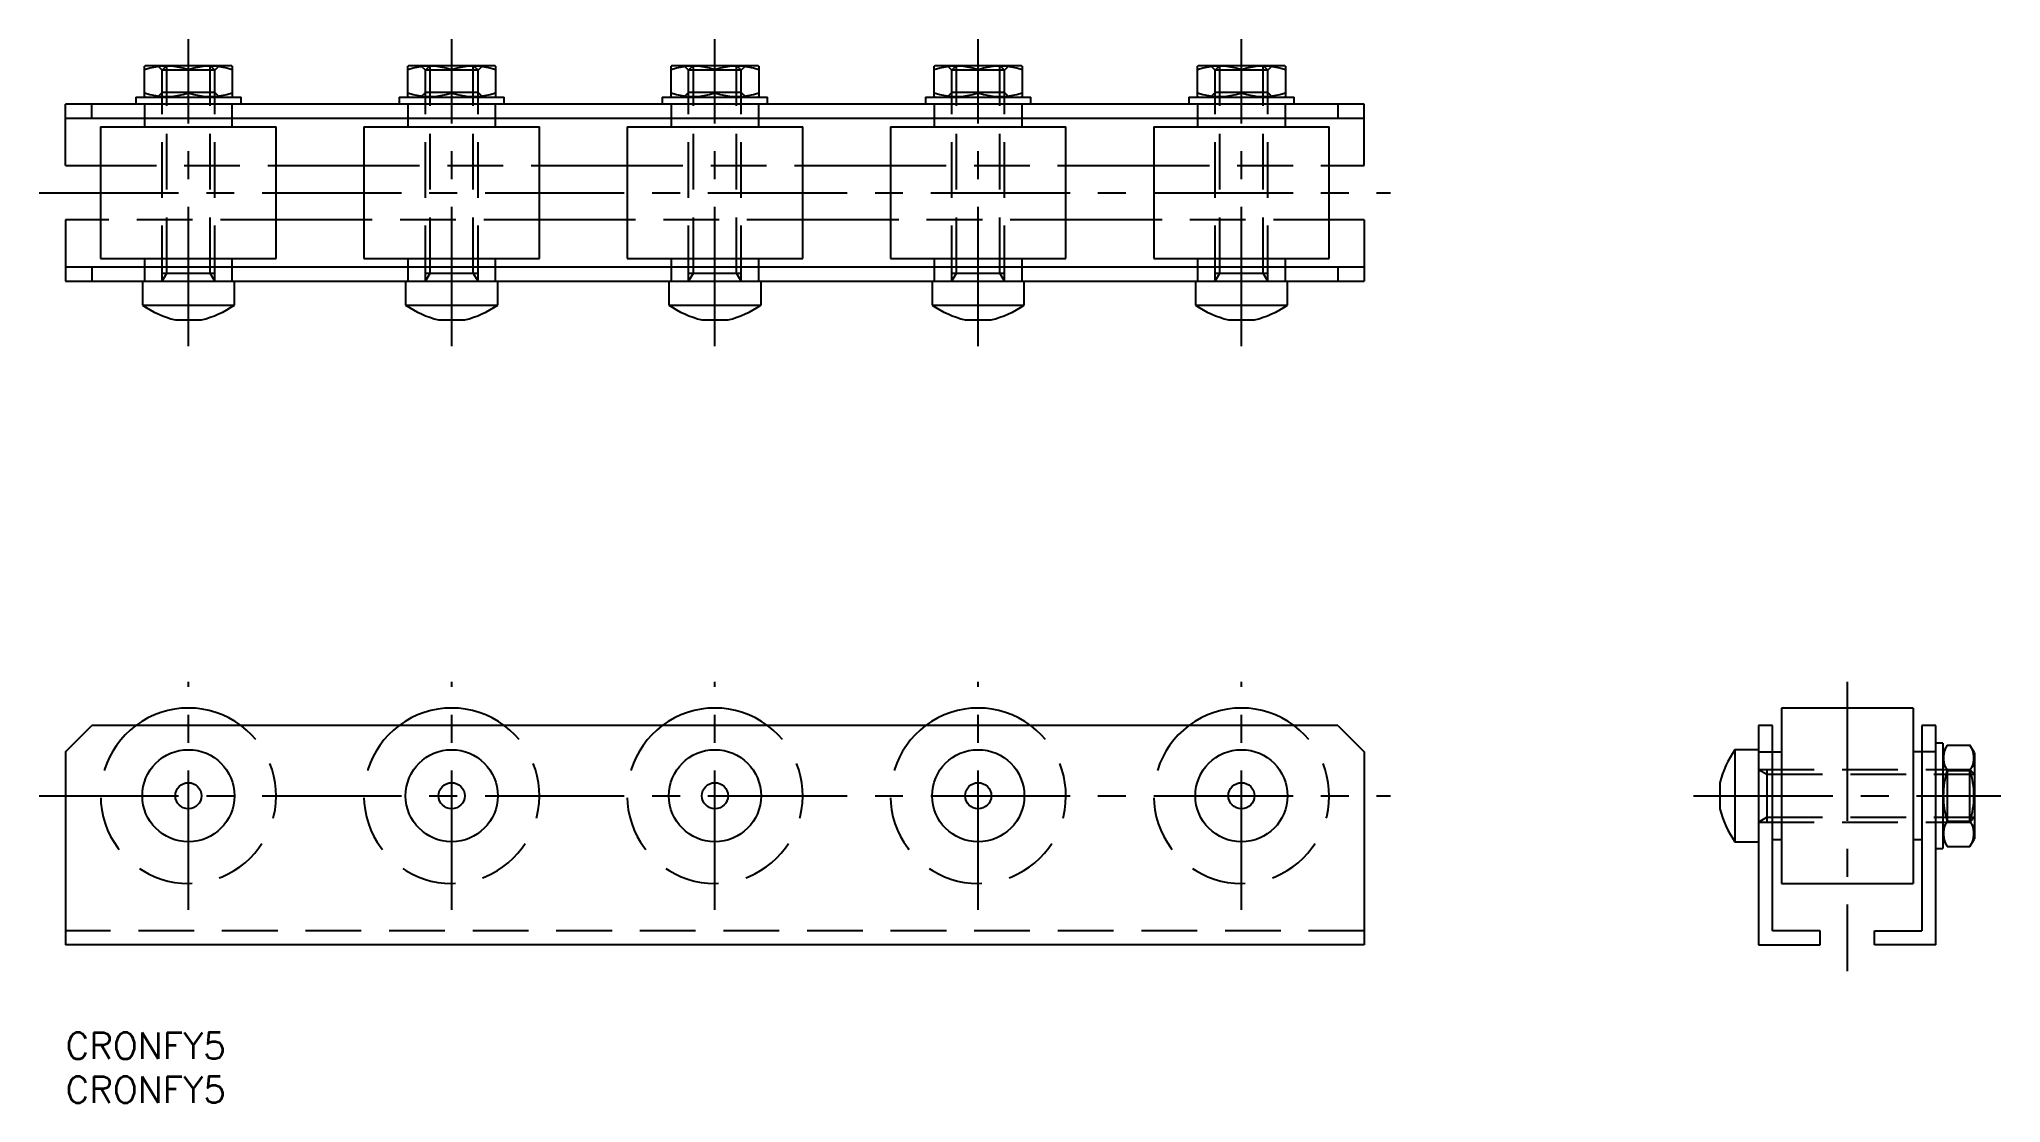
# Model space of a CAD drawing. Extents: x -3 to 221, y -8 to 113.
import ezdxf

# ---------------------------------------------------------------- set-up
doc = ezdxf.new("R2010")
doc.units = 0
doc.header["$LTSCALE"] = 0.5
doc.linetypes.add('CENTER', pattern=[50.8, 31.75, -6.35, 6.35, -6.35])
doc.linetypes.add('DASHED', pattern=[19.05, 12.7, -6.35])
for name, color, linetype in [('MSM_CENTER', 1, 'CENTER'), ('MSM_CONTINUOUS', 7, 'CONTINUOUS'), ('MSM_DASHED', 4, 'DASHED'), ('MSM_PART_NUMBER', 7, 'CONTINUOUS')]:
    doc.layers.add(name, color=color, linetype=linetype)
doc.styles.get("Standard").update_dxf_attribs({"font": 'txt.shx', "height": 3, "bigfont": 'bigfont.shx'})

# ---------------------------------------------------------------- blocks, each defined once
blk = doc.blocks.new('*U28')
at = {"layer": 'MSM_PART_NUMBER'}
blk.add_text('CRONFY5', height=3, dxfattribs=at).set_placement((0, -3))
blk = doc.blocks.new('*U29')
at = {"layer": 'MSM_PART_NUMBER'}
blk.add_text('CRONFY5', height=3, dxfattribs=at).set_placement((0, -8))

msp = doc.modelspace()

# ---------------------------------------------------------------- linework, layer by layer
at = {"layer": 'MSM_CENTER'}
for p, q in [((14, 78.24), (14, 113.24)), ((44, 78.24), (44, 113.24)), ((74, 78.24), (74, 113.24)), ((104, 78.24), (104, 113.24)), ((134, 78.24), (134, 113.24)), ((-3, 95.74), (151, 95.74)), ((14, 14), (14, 40)), ((44, 14), (44, 40)), ((74, 14), (74, 40)), ((104, 14), (104, 40)), ((134, 14), (134, 40)), ((203.03, 40), (203.03, 7)), ((-3, 27), (151, 27)), ((185.53, 27), (220.53, 27))]:
    msp.add_line(p, q, dxfattribs=at)
at = {"layer": 'MSM_CONTINUOUS'}
for p, q in [((9.1, 110.24), (9, 110.18)), ((9, 106.7), (9, 110.18)), ((9.1, 110.24), (18.9, 110.24)), ((14, 107.14), (14, 109.73)), ((19, 110.18), (18.9, 110.24)), ((19, 110.18), (19, 106.7)), ((39.1, 110.24), (39, 110.18)), ((39, 106.7), (39, 110.18)), ((39.1, 110.24), (48.9, 110.24)), ((44, 107.14), (44, 109.73)), ((49, 110.18), (48.9, 110.24)), ((49, 110.18), (49, 106.7)), ((69.1, 110.24), (69, 110.18)), ((69, 106.7), (69, 110.18)), ((69.1, 110.24), (78.9, 110.24)), ((74, 107.14), (74, 109.73)), ((79, 110.18), (78.9, 110.24)), ((79, 110.18), (79, 106.7)), ((99.1, 110.24), (99, 110.18)), ((99, 106.7), (99, 110.18)), ((99.1, 110.24), (108.9, 110.24)), ((104, 107.14), (104, 109.73)), ((109, 110.18), (108.9, 110.24)), ((109, 110.18), (109, 106.7)), ((129.1, 110.24), (129, 110.18)), ((129, 106.7), (129, 110.18)), ((129.1, 110.24), (138.9, 110.24)), ((134, 107.14), (134, 109.73)), ((139, 110.18), (138.9, 110.24)), ((139, 110.18), (139, 106.7)), ((0, 98.84), (0, 105.84)), ((148, 105.84), (0, 105.84)), ((3, 104.24), (3, 105.84)), ((8, 106.64), (8, 105.84)), ((8, 106.64), (20, 106.64)), ((9, 106.7), (9.1, 106.64)), ((18.9, 106.64), (19, 106.7)), ((20, 105.84), (20, 106.64)), ((38, 106.64), (38, 105.84)), ((38, 106.64), (50, 106.64)), ((39, 106.7), (39.1, 106.64)), ((48.9, 106.64), (49, 106.7)), ((50, 105.84), (50, 106.64)), ((68, 106.64), (68, 105.84)), ((68, 106.64), (80, 106.64)), ((69, 106.7), (69.1, 106.64)), ((78.9, 106.64), (79, 106.7)), ((80, 105.84), (80, 106.64)), ((98, 106.64), (98, 105.84)), ((98, 106.64), (110, 106.64)), ((99, 106.7), (99.1, 106.64)), ((108.9, 106.64), (109, 106.7)), ((110, 105.84), (110, 106.64)), ((128, 106.64), (128, 105.84)), ((128, 106.64), (140, 106.64)), ((129, 106.7), (129.1, 106.64)), ((138.9, 106.64), (139, 106.7)), ((140, 105.84), (140, 106.64)), ((145, 105.84), (145, 104.24)), ((148, 98.84), (148, 105.84)), ((0, 104.24), (148, 104.24)), ((4, 103.24), (4, 88.24)), ((4, 103.24), (24, 103.24)), ((9, 104.24), (9, 103.24)), ((19, 103.24), (19, 104.24)), ((24, 88.24), (24, 103.24)), ((34, 103.24), (34, 88.24)), ((34, 103.24), (54, 103.24)), ((39, 104.24), (39, 103.24)), ((49, 103.24), (49, 104.24)), ((54, 88.24), (54, 103.24)), ((64, 103.24), (64, 88.24)), ((64, 103.24), (84, 103.24)), ((69, 104.24), (69, 103.24)), ((79, 103.24), (79, 104.24)), ((84, 88.24), (84, 103.24)), ((94, 103.24), (94, 88.24)), ((94, 103.24), (114, 103.24)), ((99, 104.24), (99, 103.24)), ((109, 103.24), (109, 104.24)), ((114, 88.24), (114, 103.24)), ((124, 103.24), (124, 88.24)), ((124, 103.24), (144, 103.24)), ((129, 104.24), (129, 103.24)), ((139, 103.24), (139, 104.24)), ((144, 88.24), (144, 103.24)), ((0, 98.84), (4, 98.84)), ((24, 98.84), (34, 98.84)), ((54, 98.84), (64, 98.84)), ((84, 98.84), (94, 98.84)), ((114, 98.84), (124, 98.84)), ((144, 98.84), (148, 98.84)), ((0, 92.64), (0, 85.64)), ((4, 92.64), (0, 92.64)), ((34, 92.64), (24, 92.64)), ((64, 92.64), (54, 92.64)), ((94, 92.64), (84, 92.64)), ((124, 92.64), (114, 92.64)), ((148, 92.64), (144, 92.64)), ((148, 92.64), (148, 85.64)), ((148, 87.24), (0, 87.24)), ((3, 87.24), (3, 85.64)), ((4, 88.24), (24, 88.24)), ((9, 88.24), (9, 87.24)), ((19, 87.24), (19, 88.24)), ((34, 88.24), (54, 88.24)), ((39, 88.24), (39, 87.24)), ((49, 87.24), (49, 88.24)), ((64, 88.24), (84, 88.24)), ((69, 88.24), (69, 87.24)), ((79, 87.24), (79, 88.24)), ((94, 88.24), (114, 88.24)), ((99, 88.24), (99, 87.24)), ((109, 87.24), (109, 88.24)), ((124, 88.24), (144, 88.24)), ((129, 88.24), (129, 87.24)), ((139, 87.24), (139, 88.24)), ((145, 87.24), (145, 85.64)), ((0, 85.64), (148, 85.64)), ((8.75, 85.64), (8.75, 82.93)), ((19.25, 82.93), (19.25, 85.64)), ((38.75, 85.64), (38.75, 82.93)), ((49.25, 82.93), (49.25, 85.64)), ((68.75, 85.64), (68.75, 82.93)), ((79.25, 82.93), (79.25, 85.64)), ((98.75, 85.64), (98.75, 82.93)), ((109.25, 82.93), (109.25, 85.64)), ((128.75, 85.64), (128.75, 82.93)), ((139.25, 82.93), (139.25, 85.64)), ((8.75, 82.93), (19.25, 82.93)), ((38.75, 82.93), (49.25, 82.93)), ((68.75, 82.93), (79.25, 82.93)), ((98.75, 82.93), (109.25, 82.93)), ((128.75, 82.93), (139.25, 82.93)), ((12.51, 81.24), (15.49, 81.24)), ((42.51, 81.24), (45.49, 81.24)), ((72.51, 81.24), (75.49, 81.24)), ((102.51, 81.24), (105.49, 81.24)), ((132.51, 81.24), (135.49, 81.24)), ((195.53, 37), (195.53, 17)), ((210.53, 37), (195.53, 37)), ((210.53, 37), (210.53, 17)), ((0, 32), (3, 35)), ((145, 35), (3, 35)), ((145, 35), (148, 32)), ((194.53, 35), (192.93, 35)), ((192.93, 35), (192.93, 10)), ((194.53, 11.6), (194.53, 35)), ((211.53, 35), (211.53, 11.6)), ((213.13, 35), (211.53, 35)), ((213.13, 10), (213.13, 35)), ((0, 32), (0, 10)), ((148, 32), (148, 10)), ((190.22, 32.25), (190.22, 21.75)), ((192.93, 32.25), (190.22, 32.25)), ((192.93, 32), (195.53, 32)), ((213.13, 32), (210.53, 32)), ((213.93, 33), (213.13, 33)), ((213.93, 33), (213.93, 21)), ((214.43, 32.77), (213.93, 31.9)), ((214.43, 32.77), (217.02, 32.77)), ((217.53, 31.9), (217.02, 32.77)), ((217.53, 31.9), (217.53, 22.1)), ((214.43, 29.89), (217.02, 29.89)), ((188.53, 28.49), (188.53, 25.51)), ((214.43, 24.11), (217.02, 24.11)), ((190.22, 21.75), (192.93, 21.75)), ((194.53, 22), (195.53, 22)), ((210.53, 22), (211.53, 22)), ((213.13, 21), (213.93, 21)), ((213.93, 22.1), (214.43, 21.23)), ((214.43, 21.23), (217.02, 21.23)), ((217.02, 21.23), (217.53, 22.1)), ((195.53, 17), (210.53, 17)), ((199.93, 11.6), (194.53, 11.6)), ((199.93, 10), (199.93, 11.6)), ((206.13, 11.6), (211.53, 11.6)), ((206.13, 10), (206.13, 11.6)), ((148, 10), (0, 10)), ((192.93, 10), (199.93, 10)), ((213.13, 10), (206.13, 10))]:
    msp.add_line(p, q, dxfattribs=at)
for centre, radius in [((14, 27), 5.25), ((44, 27), 5.25), ((74, 27), 5.25), ((104, 27), 5.25), ((134, 27), 5.25), ((14, 27), 1.49), ((44, 27), 1.49), ((74, 27), 1.49), ((104, 27), 1.49), ((134, 27), 1.49)]:
    msp.add_circle(centre, radius, dxfattribs=at)
for centre, radius, start, end in [((11.5, 102.81), 7.37, 70.1592, 109.8408), ((16.5, 102.81), 7.37, 70.1592, 109.8408), ((41.5, 102.81), 7.37, 70.1592, 109.8408), ((46.5, 102.81), 7.37, 70.1592, 109.8408), ((71.5, 102.81), 7.37, 70.1592, 109.8408), ((76.5, 102.81), 7.37, 70.1592, 109.8408), ((101.5, 102.81), 7.37, 70.1592, 109.8408), ((106.5, 102.81), 7.37, 70.1592, 109.8408), ((131.5, 102.81), 7.37, 70.1592, 109.8408), ((136.5, 102.81), 7.37, 70.1592, 109.8408), ((11.5, 114.07), 7.37, 250.1592, 289.8408), ((16.5, 114.07), 7.37, 250.1592, 289.8408), ((41.5, 114.07), 7.37, 250.1592, 289.8408), ((46.5, 114.07), 7.37, 250.1592, 289.8408), ((71.5, 114.07), 7.37, 250.1592, 289.8408), ((76.5, 114.07), 7.37, 250.1592, 289.8408), ((101.5, 114.07), 7.37, 250.1592, 289.8408), ((106.5, 114.07), 7.37, 250.1592, 289.8408), ((131.5, 114.07), 7.37, 250.1592, 289.8408), ((136.5, 114.07), 7.37, 250.1592, 289.8408), ((15.54, 92.97), 12.12, 235.9445, 255.5214), ((12.46, 92.97), 12.12, 284.4786, 304.0555), ((45.54, 92.97), 12.12, 235.9445, 255.5214), ((42.46, 92.97), 12.12, 284.4786, 304.0555), ((75.54, 92.97), 12.12, 235.9445, 255.5214), ((72.46, 92.97), 12.12, 284.4786, 304.0555), ((105.54, 92.97), 12.12, 235.9445, 255.5214), ((102.46, 92.97), 12.12, 284.4786, 304.0555), ((135.54, 92.97), 12.12, 235.9445, 255.5214), ((132.46, 92.97), 12.12, 284.4786, 304.0555), ((14, 27), 10, 53.1301, 126.8699), ((44, 27), 10, 53.1301, 126.8699), ((74, 27), 10, 53.1301, 126.8699), ((104, 27), 10, 53.1301, 126.8699), ((134, 27), 10, 53.1301, 126.8699), ((200.26, 25.46), 12.12, 145.9445, 165.5214), ((216.54, 31.33), 2.56, 154.3574, 214.3573), ((214.91, 31.33), 2.56, 325.6427, 25.6426), ((223.59, 27), 9.61, 162.5124, 197.4876), ((207.86, 27), 9.61, 342.5124, 17.4876), ((200.26, 28.54), 12.12, 194.4786, 214.0555), ((216.54, 22.67), 2.56, 145.6427, 205.6426), ((214.91, 22.67), 2.56, 334.3574, 34.3573)]:
    msp.add_arc(centre, radius, start, end, dxfattribs=at)
at = {"layer": 'MSM_DASHED'}
for p, q in [((10.46, 110.24), (11, 109.7)), ((11.54, 110.24), (11, 109.7)), ((17, 109.7), (11, 109.7)), ((11, 85.64), (11, 109.7)), ((11.54, 86.58), (11.54, 110.24)), ((16.46, 110.24), (17, 109.7)), ((16.46, 86.58), (16.46, 110.24)), ((17.54, 110.24), (17, 109.7)), ((17, 85.64), (17, 109.7)), ((40.46, 110.24), (41, 109.7)), ((41.54, 110.24), (41, 109.7)), ((47, 109.7), (41, 109.7)), ((41, 85.64), (41, 109.7)), ((41.54, 86.58), (41.54, 110.24)), ((46.46, 110.24), (47, 109.7)), ((46.46, 86.58), (46.46, 110.24)), ((47.54, 110.24), (47, 109.7)), ((47, 85.64), (47, 109.7)), ((70.46, 110.24), (71, 109.7)), ((71.54, 110.24), (71, 109.7)), ((77, 109.7), (71, 109.7)), ((71, 85.64), (71, 109.7)), ((71.54, 86.58), (71.54, 110.24)), ((76.46, 110.24), (77, 109.7)), ((76.46, 86.58), (76.46, 110.24)), ((77.54, 110.24), (77, 109.7)), ((77, 85.64), (77, 109.7)), ((100.46, 110.24), (101, 109.7)), ((101.54, 110.24), (101, 109.7)), ((107, 109.7), (101, 109.7)), ((101, 85.64), (101, 109.7)), ((101.54, 86.58), (101.54, 110.24)), ((106.46, 110.24), (107, 109.7)), ((106.46, 86.58), (106.46, 110.24)), ((107.54, 110.24), (107, 109.7)), ((107, 85.64), (107, 109.7)), ((130.46, 110.24), (131, 109.7)), ((131.54, 110.24), (131, 109.7)), ((137, 109.7), (131, 109.7)), ((131, 85.64), (131, 109.7)), ((131.54, 86.58), (131.54, 110.24)), ((136.46, 110.24), (137, 109.7)), ((136.46, 86.58), (136.46, 110.24)), ((137.54, 110.24), (137, 109.7)), ((137, 85.64), (137, 109.7)), ((9, 105.84), (9, 104.24)), ((10.46, 106.64), (11, 107.18)), ((17, 107.18), (11, 107.18)), ((17.54, 106.64), (17, 107.18)), ((19, 104.24), (19, 105.84)), ((39, 105.84), (39, 104.24)), ((40.46, 106.64), (41, 107.18)), ((47, 107.18), (41, 107.18)), ((47.54, 106.64), (47, 107.18)), ((49, 104.24), (49, 105.84)), ((69, 105.84), (69, 104.24)), ((70.46, 106.64), (71, 107.18)), ((77, 107.18), (71, 107.18)), ((77.54, 106.64), (77, 107.18)), ((79, 104.24), (79, 105.84)), ((99, 105.84), (99, 104.24)), ((100.46, 106.64), (101, 107.18)), ((107, 107.18), (101, 107.18)), ((107.54, 106.64), (107, 107.18)), ((109, 104.24), (109, 105.84)), ((129, 105.84), (129, 104.24)), ((130.46, 106.64), (131, 107.18)), ((137, 107.18), (131, 107.18)), ((137.54, 106.64), (137, 107.18)), ((139, 104.24), (139, 105.84)), ((4, 98.84), (24, 98.84)), ((34, 98.84), (54, 98.84)), ((64, 98.84), (84, 98.84)), ((94, 98.84), (114, 98.84)), ((124, 98.84), (144, 98.84)), ((24, 92.64), (4, 92.64)), ((54, 92.64), (34, 92.64)), ((84, 92.64), (64, 92.64)), ((114, 92.64), (94, 92.64)), ((144, 92.64), (124, 92.64)), ((9, 87.24), (9, 85.64)), ((19, 85.64), (19, 87.24)), ((39, 87.24), (39, 85.64)), ((49, 85.64), (49, 87.24)), ((69, 87.24), (69, 85.64)), ((79, 85.64), (79, 87.24)), ((99, 87.24), (99, 85.64)), ((109, 85.64), (109, 87.24)), ((129, 87.24), (129, 85.64)), ((139, 85.64), (139, 87.24)), ((11, 86.58), (17, 86.58)), ((11, 85.64), (11.54, 86.58)), ((17, 85.64), (16.46, 86.58)), ((41, 86.58), (47, 86.58)), ((41, 85.64), (41.54, 86.58)), ((47, 85.64), (46.46, 86.58)), ((71, 86.58), (77, 86.58)), ((71, 85.64), (71.54, 86.58)), ((77, 85.64), (76.46, 86.58)), ((101, 86.58), (107, 86.58)), ((101, 85.64), (101.54, 86.58)), ((107, 85.64), (106.46, 86.58)), ((131, 86.58), (137, 86.58)), ((131, 85.64), (131.54, 86.58)), ((137, 85.64), (136.46, 86.58)), ((192.93, 30), (216.99, 30)), ((192.93, 30), (193.86, 29.46)), ((193.86, 30), (193.86, 24)), ((193.86, 29.46), (217.53, 29.46)), ((213.93, 30.54), (214.47, 30)), ((214.47, 24), (214.47, 30)), ((217.53, 30.54), (216.99, 30)), ((216.99, 24), (216.99, 30)), ((217.53, 29.46), (216.99, 30)), ((192.93, 24), (193.86, 24.54)), ((192.93, 24), (216.99, 24)), ((193.86, 24.54), (217.53, 24.54)), ((213.93, 23.46), (214.47, 24)), ((217.53, 24.54), (216.99, 24)), ((217.53, 23.46), (216.99, 24)), ((148, 11.6), (0, 11.6))]:
    msp.add_line(p, q, dxfattribs=at)
for centre in [(14, 27), (44, 27), (74, 27), (104, 27), (134, 27)]:
    msp.add_arc(centre, 10, 126.8699, 53.1301, dxfattribs=at)

# ---------------------------------------------------------------- block references
at = {"layer": 'MSM_CONTINUOUS'}
for name in ['*U28', '*U29']:
    msp.add_blockref(name, (0, 0), dxfattribs=at)

doc.saveas('drawing.dxf')
